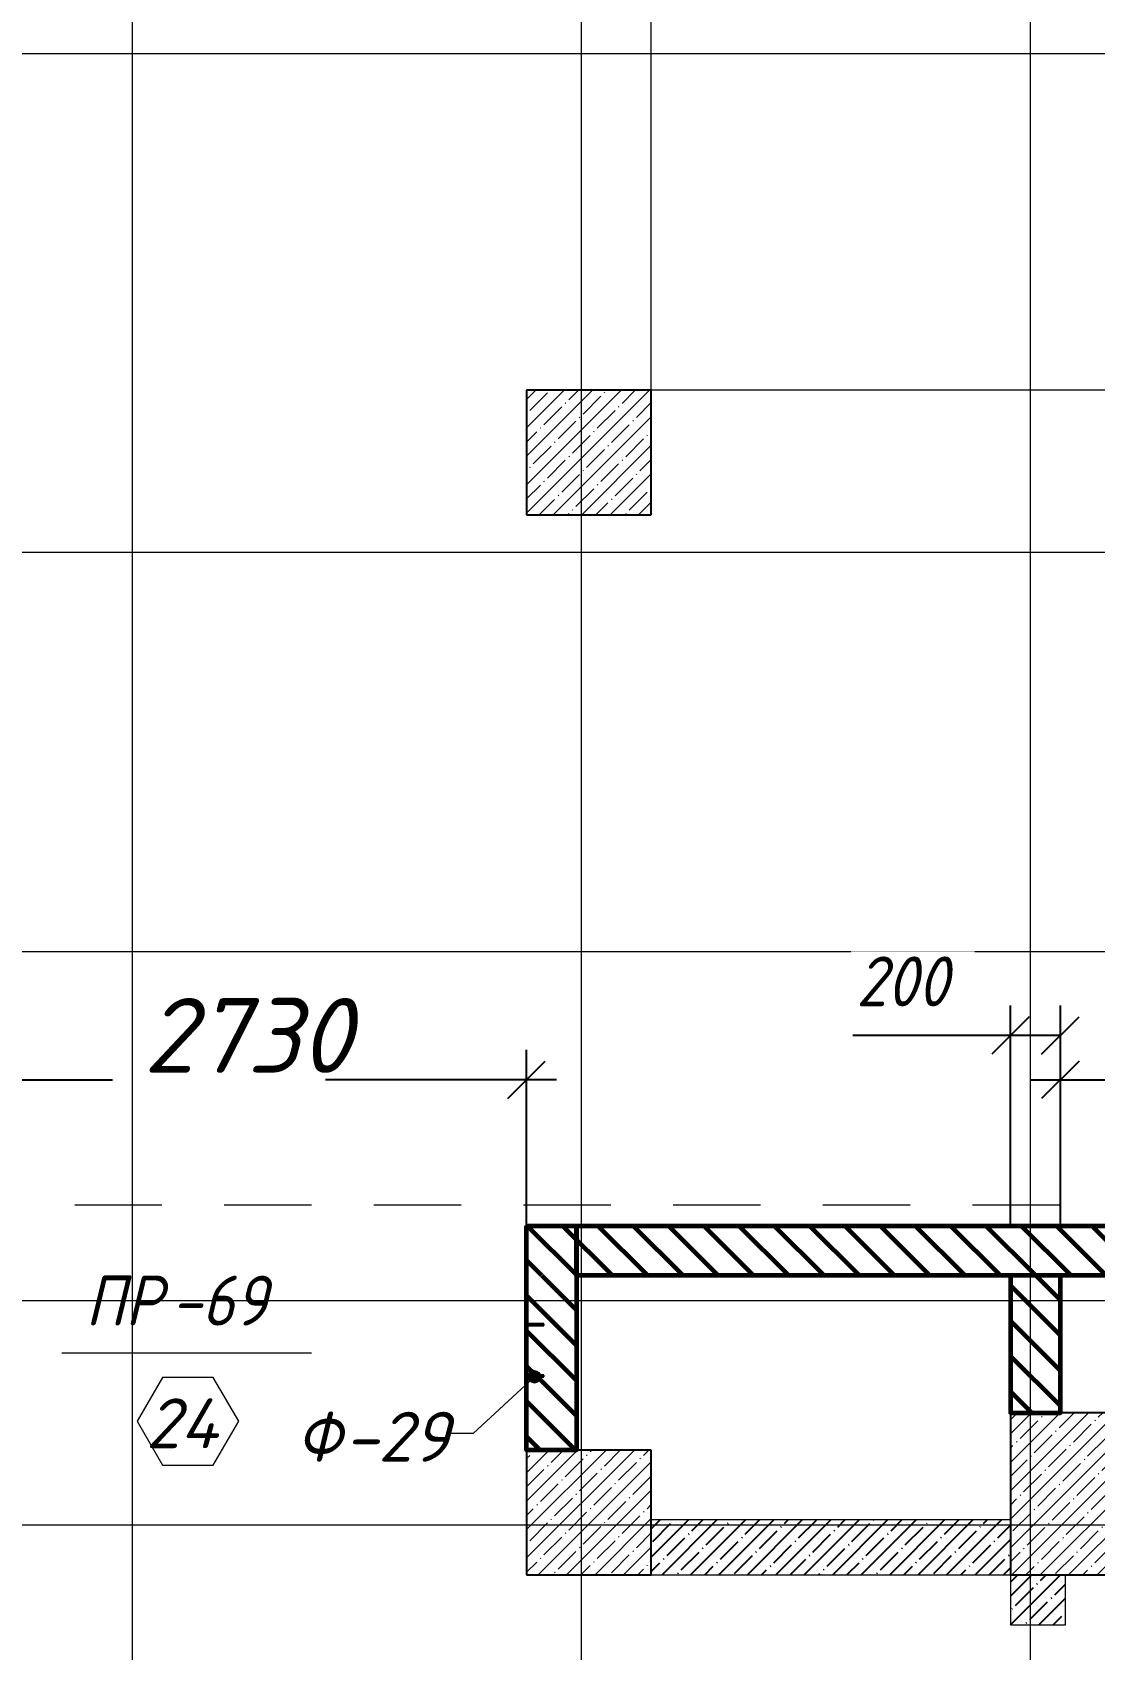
# Model space of a CAD drawing. Header units: millimetres. Extents: x 12986 to 523328, y -9759 to 30092.
# Drawn here: x 466989 to 471248, y 6731 to 13216 of the extents above; entities that cross this region are included whole.
import ezdxf

# ---------------------------------------------------------------- set-up
doc = ezdxf.new("R2010")
doc.units = ezdxf.units.MM
doc.linetypes.add('01 Штриховая _4 мм_', pattern=[600, 350, -250])
for name, color, linetype, lineweight in [('5) Блок ячеистый', 160, 'Continuous', 60), ('A-ANNO-DIMS', 7, 'Continuous', 9), ('A-DOOR-IDEN', 7, 'Continuous', 9), ('A-FLOR', 7, 'Continuous', 9), ('A-GENM-1', 7, 'Continuous', 25), ('A-GENM-IDEN', 7, 'Continuous', 9), ('A-WALL-FNSH-2', 7, 'Continuous', 5), ('G-ANNO-SYMB-1', 7, '01 Штриховая _4 мм_', 9), ('S-COLS', 7, 'Continuous', 9), ('S-COLS-1', 7, 'Continuous', 5), ('S-COLS-2', 7, 'Continuous', 25), ('Оси-1', 7, 'Continuous', 20)]:
    doc.layers.add(name, color=color, linetype=linetype, lineweight=lineweight)
doc.layers.add('A-WALL-11', color=7, linetype='Continuous', lineweight=13, true_color=0x800000)
doc.layers.add('A-WALL-3', color=7, linetype='Continuous', lineweight=5, true_color=0x000000)
doc.styles.add('ISOCPEUR_I_2', font='isocpeui.ttf', dxfattribs={"height": 300})
doc.styles.add('ISOCPEUR_I_3', font='isocpeui.ttf', dxfattribs={"width": 0.9, "height": 200})
doc.styles.add('ISOCPEUR_I_4', font='isocpeui.ttf', dxfattribs={"width": 0.9, "height": 300})
doc.dimstyles.new('ISO-2_0_0_9К_СРЕДНИЙ', dxfattribs={"dimscale": 304.8, "dimtxt": 199.196235, "dimasz": 0.492126, "dimexe": 0.393701, "dimexo": 0, "dimgap": 0, "dimtad": 1, "dimdec": 0, "dimzin": 0, "dimdsep": 46, "dimtxsty": 'ISOCPEUR_I_2', "dimblk1": 'OBLIQUE', "dimblk2": 'OBLIQUE', "dimsah": 1, "dimcen": 0.09, "dimdle": 0.393701, "dimazin": 0, "dimtfac": 1, "dimtdec": 4, "dimtix": 1, "dimtmove": 2, "dimatfit": 3, "dimfxl": 1, "dimtvp": 1, "dimtolj": 1, "dimtzin": 0, "dimarcsym": 2})
doc.dimstyles.new('ISO-2_0_0_9К_СРЕДНИЙ_ФОН', dxfattribs={"dimscale": 304.8, "dimtxt": 199.196235, "dimasz": 0.492126, "dimexe": 0.393701, "dimexo": 0, "dimgap": 0.164042, "dimtad": 1, "dimdec": 0, "dimdsep": 46, "dimtxsty": 'ISOCPEUR_I_3', "dimblk1": 'OBLIQUE', "dimblk2": 'OBLIQUE', "dimsah": 1, "dimcen": 0.09, "dimdle": 0.393701, "dimazin": 0, "dimtfac": 1, "dimtdec": 4, "dimtix": 1, "dimtmove": 1, "dimatfit": 3, "dimfxl": 1, "dimtvp": 1, "dimtfill": 1, "dimtolj": 1, "dimtzin": 0, "dimarcsym": 2})
doc.dimstyles.new('ISO-2_0_0_9К_СРЕДНИЙ_ФОН_1', dxfattribs={"dimscale": 304.8, "dimtxt": 199.196235, "dimasz": 0.492126, "dimexe": 0.393701, "dimexo": 0, "dimgap": 0.164042, "dimtad": 1, "dimdec": 0, "dimdsep": 46, "dimtxsty": 'ISOCPEUR_I_3', "dimblk1": 'OBLIQUE', "dimblk2": 'OBLIQUE', "dimsah": 1, "dimcen": 0.09, "dimdle": 0.393701, "dimazin": 0, "dimtfac": 1, "dimtdec": 4, "dimtix": 1, "dimtmove": 0, "dimatfit": 3, "dimfxl": 1, "dimtvp": 1, "dimtfill": 1, "dimtolj": 1, "dimtzin": 0, "dimarcsym": 2})
pattern_1 = [(45, (395430.81, -3869.25), (-57.02463, 57.02463), []), (45, (395487.83, -3869.25), (-57.02463, 57.02463), [100.806, -20.161, 3.353, -16.808])]
pattern_2 = [(135, (395430.81, -3869.25), (-70.71068, -70.71068), [])]

# ---------------------------------------------------------------- blocks, each defined once
blk = doc.blocks.new('Колонна_Несущая_Прямоугольное сечение - Вн_ЖБ_500х500-V94-АР1_1_Кладочный план 3 этажа')
at = {"layer": 'S-COLS-1'}
h = blk.add_hatch(dxfattribs=at)
h.set_pattern_fill('FP_80', color=256, style=0, pattern_type=2)
h.set_pattern_definition([(45, (-73790, -11150), (-57.02463, 57.02463), []), (45, (-73732.975, -11150), (-57.02463, 57.02463), [100.806, -20.161, 3.353, -16.808])])
h.paths.add_polyline_path([(-250, -250), (250, -250), (250, 250), (-250, 250)], flags=0)
at = {"layer": 'S-COLS-2'}
for p, q in [((250, 250), (-250, 250)), ((-250, 250), (-250, -250)), ((250, -250), (250, 250)), ((-250, -250), (250, -250))]:
    blk.add_line(p, q, dxfattribs=at)
blk = doc.blocks.new('Колонна_Несущая_Прямоугольное сечение - Вн_ЖБ_500х500-V97-АР1_1_Кладочный план 3 этажа')
at = {"layer": 'S-COLS-1'}
h = blk.add_hatch(dxfattribs=at)
h.set_pattern_fill('FP_83', color=256, style=0, pattern_type=2)
h.set_pattern_definition([(45, (-73790, -15400), (-57.02463, 57.02463), []), (45, (-73732.975, -15400), (-57.02463, 57.02463), [100.806, -20.161, 3.353, -16.808])])
h.paths.add_polyline_path([(-250, -250), (250, -250), (250, 250), (-250, 250)], flags=0)
at = {"layer": 'S-COLS-2'}
for p, q in [((250, 250), (-250, 250)), ((-250, 250), (-250, -250)), ((250, -250), (250, 250)), ((-250, -250), (250, -250))]:
    blk.add_line(p, q, dxfattribs=at)
blk = doc.blocks.new('Колонна_Несущая_Прямоугольное сечение - 650х500-29565354-АР1_1_Кладочный план 3 этажа')
at = {"layer": 'S-COLS-1'}
h = blk.add_hatch(dxfattribs=at)
h.set_pattern_fill('FP_107', color=256, style=0, pattern_type=2)
h.set_pattern_definition([(135, (11225, -75730), (-57.02463, -57.02463), []), (135, (11225, -75672.975), (-57.02463, -57.02463), [100.806, -20.161, 3.353, -16.808])])
h.paths.add_polyline_path([(325, -250), (325, 250), (-325, 250), (-325, -250)], flags=0)
at = {"layer": 'S-COLS-2'}
for p, q in [((325, 250), (-325, 250)), ((-325, 250), (-325, -250)), ((325, -250), (325, 250)), ((-325, -250), (325, -250))]:
    blk.add_line(p, q, dxfattribs=at)
blk = doc.blocks.new('Фахверк_СКБ_Уголок - Ф-29_200х5480 h-33245177-АР1_1_Кладочный план 3 этажа')
at = {"layer": 'A-GENM-1'}
for p, q in [((200, 156), (125, 156)), ((125, 156), (125, 81)), ((131, 81), (131, 150)), ((131, 150), (200, 150)), ((200, 150), (200, 156)), ((125, 81), (131, 81)), ((131, 19), (125, 19)), ((125, 19), (125, -56)), ((131, -50), (131, 19)), ((125, -56), (200, -56)), ((200, -50), (131, -50)), ((200, -56), (200, -50))]:
    blk.add_line(p, q, dxfattribs=at)
blk = doc.blocks.new('_Oblique')
at = {"color": 0, "linetype": 'ByBlock', "lineweight": -2}
blk.add_line((-0.5, -0.5), (0.5, 0.5), dxfattribs=at)
blk = doc.blocks.new('*D3752')
at = {"layer": 'A-ANNO-DIMS', "color": 0, "lineweight": -2, "transparency": 16777216}
for p, q in [((470910.8, 8433.8), (470910.8, 9313.7)), ((471110.8, 8433.8), (471110.8, 9313.7)), ((470910.8, 9193.7), (470278.4, 9193.7)), ((471110.8, 9193.7), (470790.8, 9193.7))]:
    blk.add_line(p, q, dxfattribs=at)
at = {"layer": 'Defpoints', "color": 0, "transparency": 16777216}
for p in [(471110.8, 9193.7), (470910.8, 8433.8), (471110.8, 8433.8)]:
    blk.add_point(p, dxfattribs=at)
at = {"layer": 'A-ANNO-DIMS', "color": 0, "lineweight": -2, "transparency": 16777216, "xscale": 150, "yscale": 150, "zscale": 150, "rotation": 180}
blk.add_blockref('_Oblique', (470910.8, 9193.7), dxfattribs=at)
at = {"layer": 'A-ANNO-DIMS', "color": 0, "lineweight": -2, "transparency": 16777216, "xscale": 150, "yscale": 150, "zscale": 150}
blk.add_blockref('_Oblique', (471110.8, 9193.7), dxfattribs=at)
at = {"layer": 'A-ANNO-DIMS', "color": 0, "transparency": 16777216, "insert": (470292.1, 9510.4), "char_height": 200, "width": 455.087, "attachment_point": 1, "line_spacing_factor": 1.149209, "style": 'ISOCPEUR_I_3', "bg_fill": 3, "box_fill_scale": 1.1, "bg_fill_color": 256, "bg_fill_true_color": 13158600, "bg_fill_transparency": 0}
blk.add_mtext('\\A1;200', dxfattribs=at)
blk = doc.blocks.new('*D3753')
at = {"layer": 'A-ANNO-DIMS', "color": 0, "lineweight": -2, "transparency": 16777216}
for p, q in [((471110.8, 8433.8), (471110.8, 9135.7)), ((472510.3, 8433.8), (472510.3, 9135.7)), ((470990.8, 9015.7), (472630.3, 9015.7))]:
    blk.add_line(p, q, dxfattribs=at)
at = {"layer": 'Defpoints', "color": 0, "transparency": 16777216}
for p in [(472510.3, 9015.7), (471110.8, 8433.8), (472510.3, 8433.8)]:
    blk.add_point(p, dxfattribs=at)
at = {"layer": 'A-ANNO-DIMS', "color": 0, "lineweight": -2, "transparency": 16777216, "xscale": 150, "yscale": 150, "zscale": 150, "rotation": 180}
blk.add_blockref('_Oblique', (471110.8, 9015.7), dxfattribs=at)
at = {"layer": 'A-ANNO-DIMS', "color": 0, "lineweight": -2, "transparency": 16777216, "xscale": 150, "yscale": 150, "zscale": 150}
blk.add_blockref('_Oblique', (472510.3, 9015.7), dxfattribs=at)
at = {"layer": 'A-ANNO-DIMS', "color": 0, "transparency": 16777216, "insert": (471810.6, 9165.7), "char_height": 200, "width": 579.201, "attachment_point": 5, "style": 'ISOCPEUR_I_3', "bg_fill": 3, "box_fill_scale": 1.1, "bg_fill_color": 256, "bg_fill_true_color": 13158600, "bg_fill_transparency": 0}
blk.add_mtext('\\A1;1400', dxfattribs=at)
blk = doc.blocks.new('AAR_СКБ_Марка_Двери_Перемычка и проем - Марка перемычки и проема-25306769-АР1_1_Кладочный план 3 этажа')
at = {"layer": 'A-DOOR-IDEN'}
for p, q in [((-5, 0), (5, 0)), ((-0.968, -0.984), (-1.986, -2.747)), ((1.067, -0.984), (-0.968, -0.984)), ((2.085, -2.747), (1.067, -0.984)), ((-1.986, -2.747), (-0.968, -4.509)), ((1.067, -4.509), (2.085, -2.747)), ((-0.968, -4.509), (1.067, -4.509))]:
    blk.add_line(p, q, dxfattribs=at)
blk = doc.blocks.new('*D3894')
at = {"layer": 'A-ANNO-DIMS', "color": 0, "lineweight": -2, "transparency": 16777216}
for p, q in [((466240.8, 8330.7), (466240.8, 9135.7)), ((468970.8, 8347.7), (468970.8, 9135.7)), ((466120.8, 9015.7), (467310.4, 9015.7)), ((469090.8, 9015.7), (468165.1, 9015.7))]:
    blk.add_line(p, q, dxfattribs=at)
at = {"layer": 'Defpoints', "color": 0, "transparency": 16777216}
for p in [(468970.8, 9015.7), (466240.8, 8330.7), (468970.8, 8347.7)]:
    blk.add_point(p, dxfattribs=at)
at = {"layer": 'A-ANNO-DIMS', "color": 0, "lineweight": -2, "transparency": 16777216, "xscale": 150, "yscale": 150, "zscale": 150, "rotation": 180}
blk.add_blockref('_Oblique', (466240.8, 9015.7), dxfattribs=at)
at = {"layer": 'A-ANNO-DIMS', "color": 0, "lineweight": -2, "transparency": 16777216, "xscale": 150, "yscale": 150, "zscale": 150}
blk.add_blockref('_Oblique', (468970.8, 9015.7), dxfattribs=at)
at = {"layer": 'A-ANNO-DIMS', "color": 0, "transparency": 16777216, "insert": (467434.4, 9343.7), "char_height": 300, "width": 606.782, "attachment_point": 1, "line_spacing_factor": 1.149209, "style": 'ISOCPEUR_I_2'}
blk.add_mtext('\\A1;2730', dxfattribs=at)

msp = doc.modelspace()

# ---------------------------------------------------------------- hatches: boundary and pattern name
h = msp.add_hatch()
h.set_pattern_fill('FP_4', color=256, style=0, pattern_type=2)
h.set_pattern_definition(pattern_1)
h.paths.add_polyline_path([(470910.80854, 7030.74641), (470910.80852, 7250.74641), (469470.80856, 7250.74641), (469470.80856, 7030.74642), (470185.1369, 7030.74641)], flags=0)
h = msp.add_hatch()
h.set_pattern_fill('FP_4', color=256, style=0, pattern_type=2)
h.set_pattern_definition(pattern_1)
h.paths.add_polyline_path([(471130.80852, 4030.74641), (471130.80852, 5230.74641), (470910.80852, 5230.74641), (470910.80852, 4030.74641)], flags=0)
h.paths.add_polyline_path([(471130.80852, 6830.74641), (471130.80852, 7030.74641), (470910.80852, 7030.74641), (470910.80852, 6830.74641)], flags=0)
at = {"layer": '5) Блок ячеистый'}
h = msp.add_hatch(dxfattribs=at)
h.set_pattern_fill('FP_1', color=256, style=0, pattern_type=2)
h.set_pattern_definition(pattern_2)
h.paths.add_polyline_path([(472510.33165, 8230.74621), (475130.80855, 8230.74621), (475130.80855, 8430.74621), (468970.80856, 8430.74621), (468970.80856, 8230.74621), (471110.80852, 8230.74621)], flags=0)
h = msp.add_hatch(dxfattribs=at)
h.set_pattern_fill('FP_1', color=256, style=0, pattern_type=2)
h.set_pattern_definition(pattern_2)
h.paths.add_polyline_path([(469170.80856, 7530.74642), (469170.80856, 8230.74621), (468970.80856, 8230.74621), (468971.3303, 8036.74628), (469039.80856, 8036.74628), (469039.80856, 8030.74628), (468970.80856, 8030.74628), (468970.80856, 7830.74628), (469039.80856, 7830.74628), (469039.80856, 7824.74628), (468970.80856, 7824.74628), (468970.80856, 7530.74642), (469039.80856, 7530.74642)], flags=0)
h = msp.add_hatch(dxfattribs=at)
h.set_pattern_fill('FP_1', color=256, style=0, pattern_type=2)
h.set_pattern_definition(pattern_2)
h.paths.add_polyline_path([(471110.80852, 7680.74641), (471110.80852, 8230.74621), (470910.80852, 8230.74621), (470910.80852, 7680.74641)], flags=0)
at = {"layer": 'A-GENM-IDEN'}
h = msp.add_hatch(color=256, dxfattribs=at)
edge = h.paths.add_edge_path(flags=0)
edge.add_arc((469002.30856, 7824.74628), 25, 0, 360)

# ---------------------------------------------------------------- linework, layer by layer
at = {"layer": '5) Блок ячеистый'}
for points in [[(468970.80856, 8430.74621), (469170.80856, 8430.74621), (469170.80856, 7530.74642), (468970.80856, 7530.74642)], [(469170.80856, 8430.74621), (475130.80855, 8430.74621), (475130.80855, 8230.74621), (469170.80856, 8230.74621)], [(471110.80852, 8230.74621), (470910.80852, 8230.74621), (470910.80852, 7680.74641), (471110.80852, 7680.74641)]]:
    msp.add_lwpolyline(points, close=True, dxfattribs=at)
at = {"layer": 'A-FLOR'}
for p, q in [((469470.80855, 11780.74645), (469470.80855, 14730.74636)), ((474010.80854, 11780.74645), (469470.80855, 11780.74645))]:
    msp.add_line(p, q, dxfattribs=at)
at = {"layer": 'A-GENM-IDEN'}
for p, q in [((469002.30856, 7824.74628), (468757.25666, 7596.98495)), ((468757.25666, 7596.98495), (468656.31876, 7596.98495))]:
    msp.add_line(p, q, dxfattribs=at)
msp.add_circle((469002.30856, 7824.74628), 25, dxfattribs=at)
at = {"layer": 'A-WALL-11'}
msp.add_line((389220.80855, 7230.74641), (521382.43658, 7230.74641), dxfattribs=at)
at = {"layer": 'A-WALL-3'}
for p, q in [((470910.80852, 7250.74641), (469470.80856, 7250.74641)), ((469470.80856, 7030.74641), (470910.80852, 7030.74641)), ((470910.80852, 7030.74641), (470910.80852, 6830.74641)), ((471130.80852, 6830.74641), (471130.80852, 7030.74641)), ((470910.80852, 6830.74641), (471130.80852, 6830.74641))]:
    msp.add_line(p, q, dxfattribs=at)
at = {"layer": 'A-WALL-FNSH-2'}
for p, q in [((475330.80855, 8430.74621), (468970.80856, 8430.74621)), ((468970.80856, 8430.74621), (468970.80856, 8036.74628)), ((469170.80856, 8230.74621), (470910.80852, 8230.74621)), ((469170.80856, 7530.74642), (469170.80856, 8230.74621)), ((470910.80852, 8230.74621), (470910.80852, 7680.74641)), ((471110.80852, 7680.74641), (471110.80852, 8230.74621)), ((471110.80852, 8230.74621), (472510.33165, 8230.74621)), ((468970.80856, 7961.74628), (468970.80856, 7899.74628)), ((468970.80856, 7824.74628), (468970.80856, 7530.74642))]:
    msp.add_line(p, q, dxfattribs=at)
at = {"layer": 'G-ANNO-SYMB-1'}
msp.add_line((438359.01269, 8514.02489), (522235.85803, 8514.02489), dxfattribs=at)
at = {"layer": 'Оси-1'}
for p, q in [((467390.80852, -8019.25359), (467390.80852, 24767.68957)), ((469190.80852, -8019.25359), (469190.80852, 24767.68957)), ((470990.80852, -8019.25359), (470990.80852, 24767.68957)), ((389220.80855, 13130.74648), (521382.43658, 13130.74648)), ((389220.80855, 11130.74641), (521382.43658, 11130.74641)), ((389220.80855, 9530.74641), (521382.43658, 9530.74641)), ((389220.80855, 8130.74641), (521382.43658, 8130.74641))]:
    msp.add_line(p, q, dxfattribs=at)

# ---------------------------------------------------------------- block references
at = {"layer": 'A-DOOR-IDEN', "xscale": 99.99999999999993, "yscale": 99.99999999999993, "zscale": 99.99999999999993}
msp.add_blockref('AAR_СКБ_Марка_Двери_Перемычка и проем - Марка перемычки и проема-25306769-АР1_1_Кладочный план 3 этажа', (467608.04012, 7921.08318), dxfattribs=at)
at = {"layer": 'A-GENM-1'}
msp.add_blockref('Фахверк_СКБ_Уголок - Ф-29_200х5480 h-33245177-АР1_1_Кладочный план 3 этажа', (468839.80856, 7880.74628), dxfattribs=at)
at = {"layer": 'S-COLS'}
for name, p in [('Колонна_Несущая_Прямоугольное сечение - Вн_ЖБ_500х500-V97-АР1_1_Кладочный план 3 этажа', (469220.80855, 11530.74645)), ('Колонна_Несущая_Прямоугольное сечение - Вн_ЖБ_500х500-V94-АР1_1_Кладочный план 3 этажа', (469220.80856, 7280.74642))]:
    msp.add_blockref(name, p, dxfattribs=at)
at = {"layer": 'S-COLS', "rotation": 270.0000000000007}
msp.add_blockref('Колонна_Несущая_Прямоугольное сечение - 650х500-29565354-АР1_1_Кладочный план 3 этажа', (471160.80852, 7355.74641), dxfattribs=at)

# ---------------------------------------------------------------- texts
at = {"layer": 'A-DOOR-IDEN', "insert": (467444.44159, 7738.44181), "char_height": 200, "width": 346.329, "attachment_point": 1, "style": 'ISOCPEUR_I_2'}
msp.add_mtext('24', dxfattribs=at)
at = {"layer": 'A-GENM-IDEN', "char_height": 200, "attachment_point": 1}
for s, insert, width, style in [('ПР', (467201.79748, 8230.37205), 416.8775, 'ISOCPEUR_I_4'), ('-69', (467545.75581, 8230.37205), 529.11375, 'ISOCPEUR_I_4'), ('\\fISOCPEUR|b0|i1|c204|p34|;\\W.9;Ф', (468048.95512, 7684.59953), 230.886, 'ISOCPEUR_I_2'), ('-29', (468239.45512, 7684.59953), 476.202375, 'ISOCPEUR_I_2')]:
    msp.add_mtext(s, dxfattribs=dict(at, insert=insert, width=width, style=style))

# ---------------------------------------------------------------- dimensions: what is measured, and where the dimension line sits
at = {"layer": 'A-ANNO-DIMS'}
dim = msp.add_linear_dim(base=(468970.80856, 9015.72563), p1=(466240.80852, 8330.74602), p2=(468970.80856, 8347.74626), dimstyle='ISO-2_0_0_9К_СРЕДНИЙ', override={"dimpost": '<>', "dimfxl": 2730.052978}, dxfattribs=at)
dim.commit()
dim.dimension.update_dxf_attribs({"geometry": '*D3894', "text_midpoint": (467737.74596, 9143.68344), "dimtype": 160})

# ---------------------------------------------------------------- next in the draw order: dimensions: what is measured, and where the dimension line sits
dim = msp.add_linear_dim(base=(471110.80852, 9193.68344), p1=(470910.80852, 8433.79434), p2=(471110.80852, 8433.79434), dimstyle='ISO-2_0_0_9К_СРЕДНИЙ_ФОН_1', override={"dimpost": '<>', "dimfxl": 200}, dxfattribs=at)
dim.commit()
dim.dimension.update_dxf_attribs({"geometry": '*D3752', "text_midpoint": (470519.6267, 9193.68344), "dimtype": 160})

# ---------------------------------------------------------------- next in the draw order: dimensions: what is measured, and where the dimension line sits
dim = msp.add_linear_dim(base=(472510.33165, 9015.72563), p1=(471110.80852, 8433.79434), p2=(472510.33165, 8433.79434), dimstyle='ISO-2_0_0_9К_СРЕДНИЙ_ФОН', override={"dimpost": '<>', "dimfxl": 1399.523134}, dxfattribs=at)
dim.commit()
dim.dimension.update_dxf_attribs({"geometry": '*D3753', "text_midpoint": (471810.57008, 9165.72563)})

doc.saveas('drawing.dxf')
